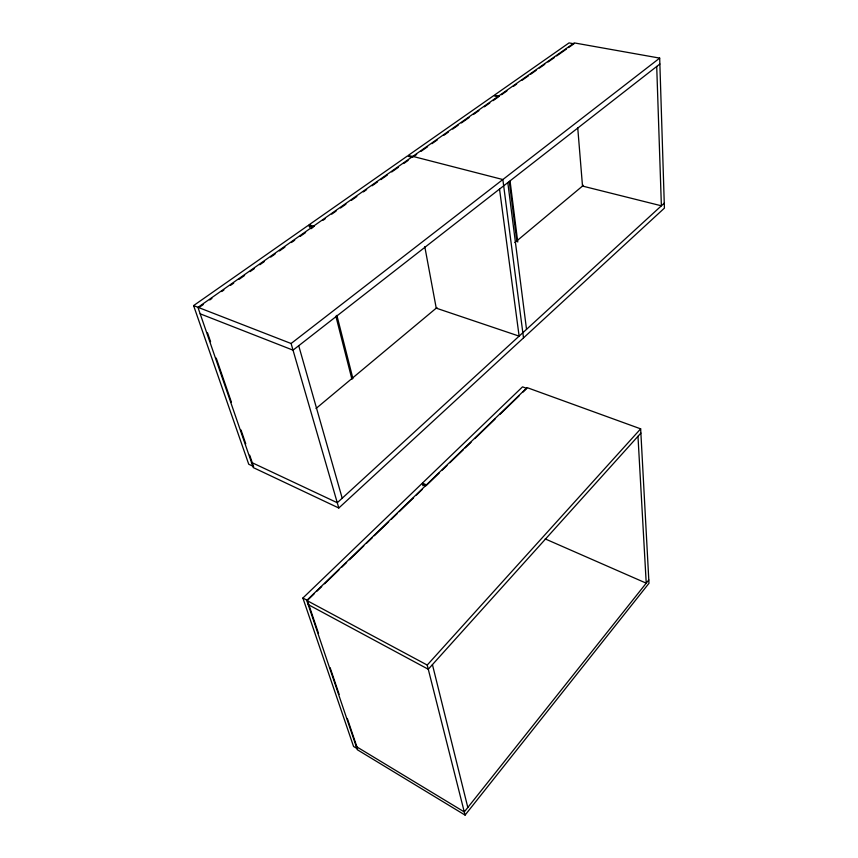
<?xml version="1.0" encoding="UTF-8"?>
<svg xmlns="http://www.w3.org/2000/svg" width="858" height="858" viewBox="0 0 858 858"><rect width="100%" height="100%" fill="white"/><g stroke="black" fill="none" stroke-linecap="round" stroke-linejoin="round"><path stroke-width="1.29" d="M465.079 815.1L648.98 583.279L640.658 428.85L527.091 387.623L306.746 600.428L357.325 749.731L465.079 815.1L427.22 665.057L306.746 600.428M648.798 579.933L464.275 811.925L356.252 746.535M640.883 433.076L428.271 669.251L308.14 604.558M427.22 665.057L640.658 428.85M318.533 633.429L307.368 600.428L314.071 593.961M316.934 591.183L321.718 586.561M324.592 583.794L338.942 569.927M341.806 567.159L346.589 562.537M349.463 559.759L363.813 545.892M366.677 543.125L372.426 537.58M374.335 535.724L388.685 521.868M391.548 519.09L397.297 513.545M399.206 511.7L413.556 497.833M416.42 495.066L422.168 489.521M439.285 472.973L426.791 485.049L422.393 483.129L522.533 386.851L526.812 388.406L522.962 392.127M442.17 470.184L446.986 465.54M449.871 462.752L463.331 449.742M465.261 447.876L471.031 442.299M474.871 438.588L495.066 419.069M499.882 414.425L519.111 395.838M357.614 748.927L353.56 746.471L302.885 598.026L421.6 483.891L425.986 485.821M338.803 508.011L664.414 208.119L659.684 58.108L574.259 42.9L197.951 307.379L253.249 467.567L338.803 508.011L291.098 343.511L193.586 305.598L308.001 225.557L313.213 227.188L311.036 228.721M664.264 203.164L337.269 502.734L251.458 462.387M316.023 408.494L436.958 307.55M514.811 242.567L583.44 185.285M659.866 64.007L293.028 350.161L200.171 313.814M291.098 343.511L659.684 58.108M198.841 307.647L203.196 304.579M209.738 299.978L211.915 298.445M221.718 291.548L223.895 290.025M230.427 285.424L233.698 283.129M239.146 279.29L244.594 275.461M250.043 271.632L254.397 268.565M259.845 264.736L264.2 261.669M270.731 257.078L275.096 254.011M279.451 250.944L284.899 247.115M291.43 242.514L294.702 240.219M300.15 236.39L305.587 232.55M323.037 220.281L325.214 218.747M331.756 214.146L336.121 211.079M340.487 208.011L345.935 204.172M351.394 200.343L356.842 196.503M363.384 191.902L366.656 189.597M372.115 185.768L377.563 181.928M380.834 179.633L387.376 175.021M391.741 171.954L398.284 167.353M403.732 163.524L408.097 160.446M416.677 154.419L413.406 156.714L408.279 155.395L493.532 95.753L498.552 96.825L493.093 100.665M421.042 151.34L427.595 146.739M431.96 143.661L437.419 139.822M443.972 135.221L448.337 132.143M452.702 129.075L458.161 125.236M461.432 122.93L469.079 117.557M473.444 114.489L478.903 110.65M484.362 106.81L489.821 102.971M501.544 94.723L506.939 90.927M513.427 86.358L516.666 84.084M522.072 80.277L528.56 75.718M530.716 74.196L536.121 70.399M539.36 68.114L544.766 64.318M548.015 62.033L554.493 57.475M556.66 55.952L566.387 49.11M568.543 47.587L573.948 43.79L569.047 42.911L494.358 95.174L499.377 96.246M309.759 227.381L309.094 224.785L407.336 156.059L412.462 157.379M412.805 156.371L502.852 179.547L523.509 337.891M309.094 224.785L314.307 226.426M545.195 538.91L646.224 583.172L637.977 436.304M302.885 598.026L307.368 600.428M193.586 305.598L248.734 464.232L253.603 466.527L249.689 455.18M207.539 332.861L210.575 341.688M216.227 358.086L231.435 402.22M241.001 429.965L245.774 443.833M330.126 667.696L339.146 694.347M347.308 718.468L357.185 747.661M298.713 345.72L342.203 498.208M335.864 316.162L351.952 379.343M336.883 315.369L352.906 378.539M432.432 664.628L467.814 807.475M422.393 483.129L422.973 485.746M424.785 246.632L436.239 308.161L519.122 336.132L499.528 189.082M507.807 182.625L526.522 329.343M510.07 181.059L517.76 242.031M509.298 181.671L516.848 241.323M577.734 127.767L582.507 186.068L661.379 205.802L656.713 66.463"/></g></svg>
